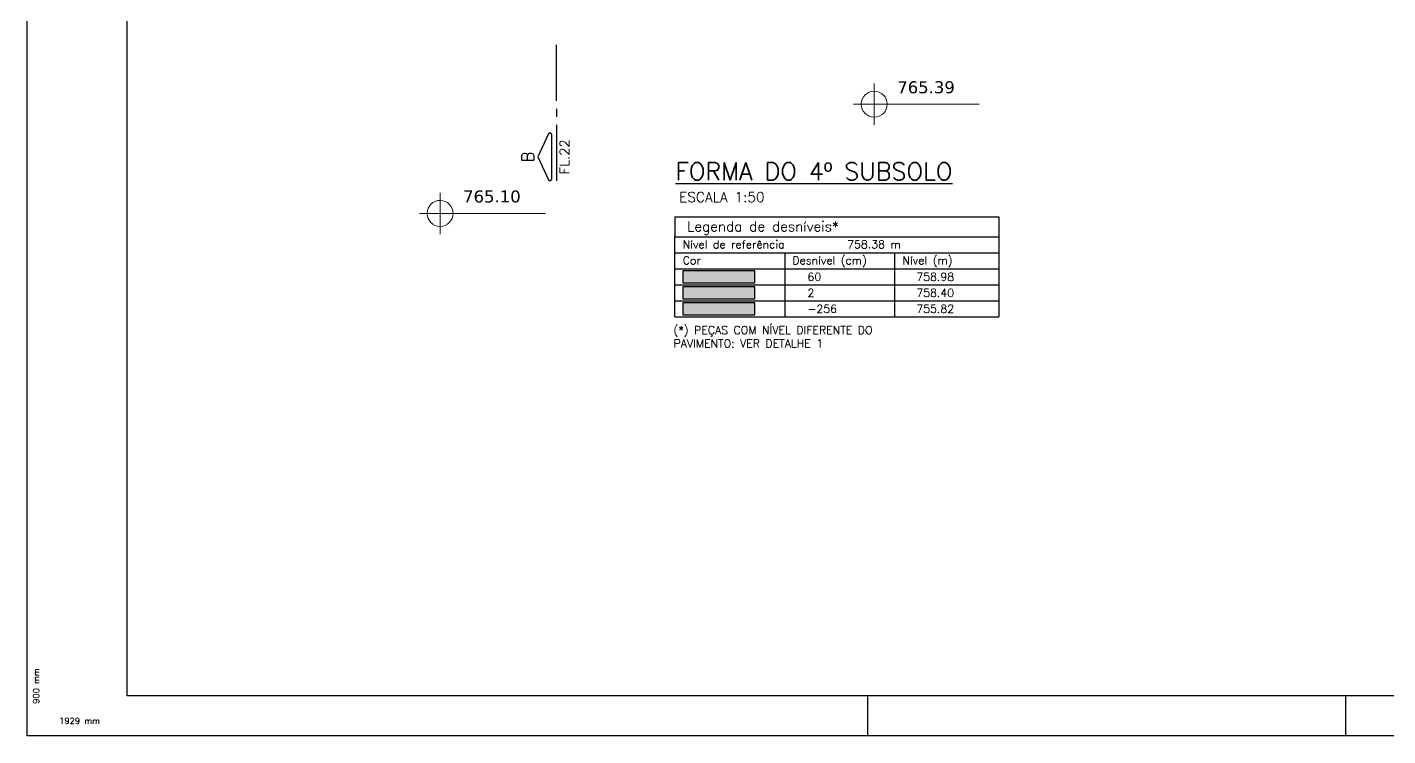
# Model space of a CAD drawing. Extents: x -4172 to 5482, y -2094 to 2406.
# Drawn here: x -4163 to -2463, y -2094 to -1208 of the extents above; entities that cross this region are included whole.
import ezdxf
from ezdxf.enums import TextEntityAlignment as Align

# ---------------------------------------------------------------- set-up
doc = ezdxf.new("R2010")
doc.units = 0
doc.header["$LTSCALE"] = 50
doc.header["$MEASUREMENT"] = 0
doc.layers.add('A-ANNO-NOTE', color=253, linetype='CONTINUOUS', lineweight=9)
for name, color, linetype in [('AR-TEXTO_REGUA 120_1-200', 4, 'CONTINUOUS'), ('F-CORTE-INDICAÇÃO', 4, 'CONTINUOUS'), ('F-DESNIVEL-1', 254, 'CONTINUOUS'), ('F-MARGEM', 1, 'CONTINUOUS'), ('F-TABELA-NÍVEIS', 1, 'CONTINUOUS'), ('F-TEXTO', 6, 'CONTINUOUS')]:
    doc.layers.add(name, color=color, linetype=linetype)
doc.layers.add('F-DESNIVEL-2', color=7, linetype='CONTINUOUS', true_color=0xffd1e8)
doc.layers.add('F-DESNIVEL-4', color=7, linetype='CONTINUOUS', true_color=0xc3f1b6)
doc.styles.add('MCP', font='romans.shx')
doc.styles.add('REGUA-120-esc1_200', font='simplex.shx', dxfattribs={"height": 0.6})
doc.styles.add('ROMANS', font='romans.shx')
doc.styles.add('Verdana_3', font='verdana.ttf', dxfattribs={"height": 20})

# ---------------------------------------------------------------- blocks, each defined once
blk = doc.blocks.new('*U22')
at = {"layer": 'F-CORTE-INDICAÇÃO'}
for p, q in [((-100, 0), (-170, 0)), ((-80, 0), (-90, 0)), ((-70, 0), (0, 0))]:
    blk.add_line(p, q, dxfattribs=at)
blk.add_lwpolyline([(-112, 6, 0.802585), (-111.2, 9.8), (-140, 23.3), (-168.8, 9.8, 0.802585), (-168, 6)], format="xyb", close=True, dxfattribs=at)
at = {"layer": 'F-CORTE-INDICAÇÃO', "style": 'ROMANS'}
blk.add_attdef('CORTE', text='', height=15, dxfattribs=at).set_placement((-140, 35.8), align=Align.MIDDLE_CENTER)
at = {"layer": 'F-CORTE-INDICAÇÃO', "color": 2, "style": 'ROMANS'}
blk.add_attdef('FOLHA', text='', height=12, dxfattribs=at).set_placement((-140, -10), align=Align.MIDDLE_CENTER)
blk = doc.blocks.new('A0-4L_900')
at = {"layer": 'F-MARGEM', "color": 2}
for p, q in [((21, 1), (21, 0)), ((32.95, 0), (32.95, 1))]:
    blk.add_line(p, q, dxfattribs=at)
blk.add_lwpolyline([(0, 0), (0, 90), (192.9, 90), (192.9, 0)], close=True, dxfattribs=at)
at = {"layer": 'F-MARGEM', "color": 7}
blk.add_lwpolyline([(2.5, 89), (191.9, 89), (191.9, 1), (2.5, 1)], close=True, dxfattribs=at)
at = {"layer": 'F-MARGEM', "color": 1, "style": 'ROMANS'}
blk.add_text('900 mm', height=0.1524, rotation=90, dxfattribs=at).set_placement((0.3, 0.8))
blk.add_text('1929 mm', height=0.1524, dxfattribs=at).set_placement((0.8, 0.3))
blk = doc.blocks.new('LGN-COTA - LGN-COTA-475391-Térreo')
at = {"layer": 'A-ANNO-NOTE'}
for p, q in [((-0.009, -0.238), (-0.009, 0.28)), ((-0.268, 0.021), (1.302, 0.021))]:
    blk.add_line(p, q, dxfattribs=at)
for centre, start, end in [((-0.009, 0.022), 90, 180), ((-0.009, 0.021), 360, 90), ((-0.009, 0.021), 180, 270), ((-0.009, 0.021), 270, 0)]:
    blk.add_arc(centre, 0.162, start, end, dxfattribs=at)
blk = doc.blocks.new('zw$7512')
at = {"layer": 'A-ANNO-NOTE', "xscale": 100, "yscale": 100, "zscale": 100}
for p in [(-2904.2, -1520.9), (-3446.6, -1657.4)]:
    blk.add_blockref('LGN-COTA - LGN-COTA-475391-Térreo', p, dxfattribs=at)
at = {"layer": 'A-ANNO-NOTE', "style": 'Verdana_3'}
for s, p in [('765.39', (-2876.4, -1505.1)), ('765.10', (-3418.8, -1641.6))]:
    blk.add_text(s, height=15, dxfattribs=at).set_placement(p)

msp = doc.modelspace()

# ---------------------------------------------------------------- linework, layer by layer
at = {"layer": 'F-DESNIVEL-1'}
for points in [[(-3343.948, -1528.132), (-3343.948, -1513.132), (-3343.948, -1528.132)], [(-3343.948, -1548.132), (-3253.948, -1548.132), (-3253.948, -1533.132)], [(-3343.948, -1548.132), (-3253.948, -1533.132), (-3343.948, -1533.132)], [(-3343.948, -1548.132), (-3343.948, -1533.132), (-3343.948, -1548.132)]]:
    msp.add_solid(points, dxfattribs=at)
at = {"layer": 'F-DESNIVEL-2'}
for points in [[(-3343.948, -1568.132), (-3253.948, -1568.132), (-3253.948, -1553.132)], [(-3343.948, -1568.132), (-3253.948, -1553.132), (-3343.948, -1553.132)], [(-3343.948, -1568.132), (-3343.948, -1553.132), (-3343.948, -1568.132)]]:
    msp.add_solid(points, dxfattribs=at)
at = {"layer": 'F-DESNIVEL-4'}
for points in [[(-3343.948, -1528.132), (-3253.948, -1528.132), (-3253.948, -1513.132)], [(-3343.948, -1528.132), (-3253.948, -1513.132), (-3343.948, -1513.132)]]:
    msp.add_solid(points, dxfattribs=at)
at = {"layer": 'F-TABELA-NÍVEIS'}
for p, q in [((-3353.948, -1445.632), (-3353.948, -1470.632)), ((-3353.948, -1445.632), (-2948.948, -1445.632)), ((-2948.948, -1445.632), (-2948.948, -1470.632)), ((-3353.948, -1470.632), (-2948.948, -1470.632)), ((-3353.948, -1490.632), (-3353.948, -1470.632)), ((-2948.948, -1470.632), (-2948.948, -1490.632)), ((-3353.948, -1490.632), (-2948.948, -1490.632)), ((-3353.948, -1510.632), (-3353.948, -1490.632)), ((-3216.448, -1490.632), (-3216.448, -1510.632)), ((-3079.364, -1490.632), (-3079.364, -1510.632)), ((-2948.948, -1490.632), (-2948.948, -1510.632)), ((-3353.948, -1510.632), (-2948.948, -1510.632)), ((-3353.948, -1530.632), (-3353.948, -1510.632)), ((-3216.448, -1510.632), (-3216.448, -1530.632)), ((-3079.364, -1510.632), (-3079.364, -1530.632)), ((-2948.948, -1510.632), (-2948.948, -1530.632)), ((-3253.948, -1513.132), (-3343.948, -1513.132)), ((-3343.948, -1513.132), (-3343.948, -1528.132)), ((-3343.948, -1528.132), (-3253.948, -1528.132)), ((-3253.948, -1528.132), (-3253.948, -1513.132)), ((-3353.948, -1550.632), (-3353.948, -1530.632)), ((-3353.948, -1530.632), (-2948.948, -1530.632)), ((-3253.948, -1533.132), (-3343.948, -1533.132)), ((-3343.948, -1533.132), (-3343.948, -1548.132)), ((-3253.948, -1548.132), (-3253.948, -1533.132)), ((-3216.448, -1530.632), (-3216.448, -1550.632)), ((-3079.364, -1530.632), (-3079.364, -1550.632)), ((-2948.948, -1530.632), (-2948.948, -1550.632)), ((-3353.948, -1550.632), (-2948.948, -1550.632)), ((-3353.948, -1570.632), (-3353.948, -1550.632)), ((-3343.948, -1548.132), (-3253.948, -1548.132)), ((-3253.948, -1553.132), (-3343.948, -1553.132)), ((-3343.948, -1553.132), (-3343.948, -1568.132)), ((-3253.948, -1568.132), (-3253.948, -1553.132)), ((-3216.448, -1550.632), (-3216.448, -1570.632)), ((-3079.364, -1550.632), (-3079.364, -1570.632)), ((-2948.948, -1550.632), (-2948.948, -1570.632)), ((-3353.948, -1570.632), (-2948.948, -1570.632)), ((-3343.948, -1568.132), (-3253.948, -1568.132))]:
    msp.add_line(p, q, dxfattribs=at)

# ---------------------------------------------------------------- block references
at = {"layer": 'A-ANNO-NOTE', "linetype": 'Continuous'}
msp.add_blockref('zw$7512', (-199.5, 214), dxfattribs=at)
at = {"layer": 'F-CORTE-INDICAÇÃO', "linetype": 'Continuous', "rotation": 90}
msp.add_blockref('*U22', (-3501.618, -1230.597), dxfattribs=at).add_auto_attribs({'FOLHA': 'FL.22', 'CORTE': 'B'})
at = {"layer": 'F-MARGEM', "linetype": 'Continuous', "xscale": 50, "yscale": 50, "zscale": 50}
msp.add_blockref('A0-4L_900', (-4162.872, -2094.493), dxfattribs=at)

# ---------------------------------------------------------------- texts
at = {"layer": 'AR-TEXTO_REGUA 120_1-200', "color": 2, "style": 'REGUA-120-esc1_200'}
msp.add_text('ESCALA 1:50', height=12.5, dxfattribs=at).set_placement((-3348.279, -1427.154))
msp.add_text('ESCALA 1:50', height=12.5, dxfattribs=at).set_placement((-3348.279, -1427.154))
at = {"layer": 'F-TABELA-NÍVEIS', "color": 3, "style": 'MCP'}
msp.add_text('Legenda de desníveis*', height=12.5, dxfattribs=at).set_placement((-3338.472, -1463.835))
at = {"layer": 'F-TABELA-NÍVEIS', "color": 2, "style": 'MCP'}
for s, p in [('Nível de referência', (-3343.948, -1485.007)), ('758.38 m', (-3138.403, -1485.007)), ('Cor', (-3343.948, -1505.007)), ('Desnível (cm)', (-3206.864, -1505.007)), ('Nível (m)', (-3069.364, -1505.007)), ('60', (-3187.989, -1525.632)), ('758.98', (-3051.999, -1525.632)), ('2', (-3187.989, -1545.632)), ('758.40', (-3051.999, -1545.632)), ('-256', (-3187.989, -1565.632)), ('-256', (-3187.989, -1565.632)), ('755.82', (-3051.999, -1565.632))]:
    msp.add_text(s, height=10, dxfattribs=at).set_placement(p)
at = {"layer": 'F-TABELA-NÍVEIS', "color": 2, "insert": (-3355.342, -1582.15), "char_height": 10, "width": 276.95934, "attachment_point": 1, "style": 'MCP'}
msp.add_mtext('(*) PEÇAS COM NÍVEL DIFERENTE DO PAVIMENTO: VER DETALHE 1', dxfattribs=at)
msp.add_mtext('(*) PEÇAS COM NÍVEL DIFERENTE DO PAVIMENTO: VER DETALHE 1', dxfattribs=at)
at = {"layer": 'F-TEXTO', "style": 'ROMANS'}
msp.add_text('%%UFORMA DO 4º SUBSOLO', height=21.875, dxfattribs=at).set_placement((-3353.118, -1399.542))

doc.saveas('drawing.dxf')
